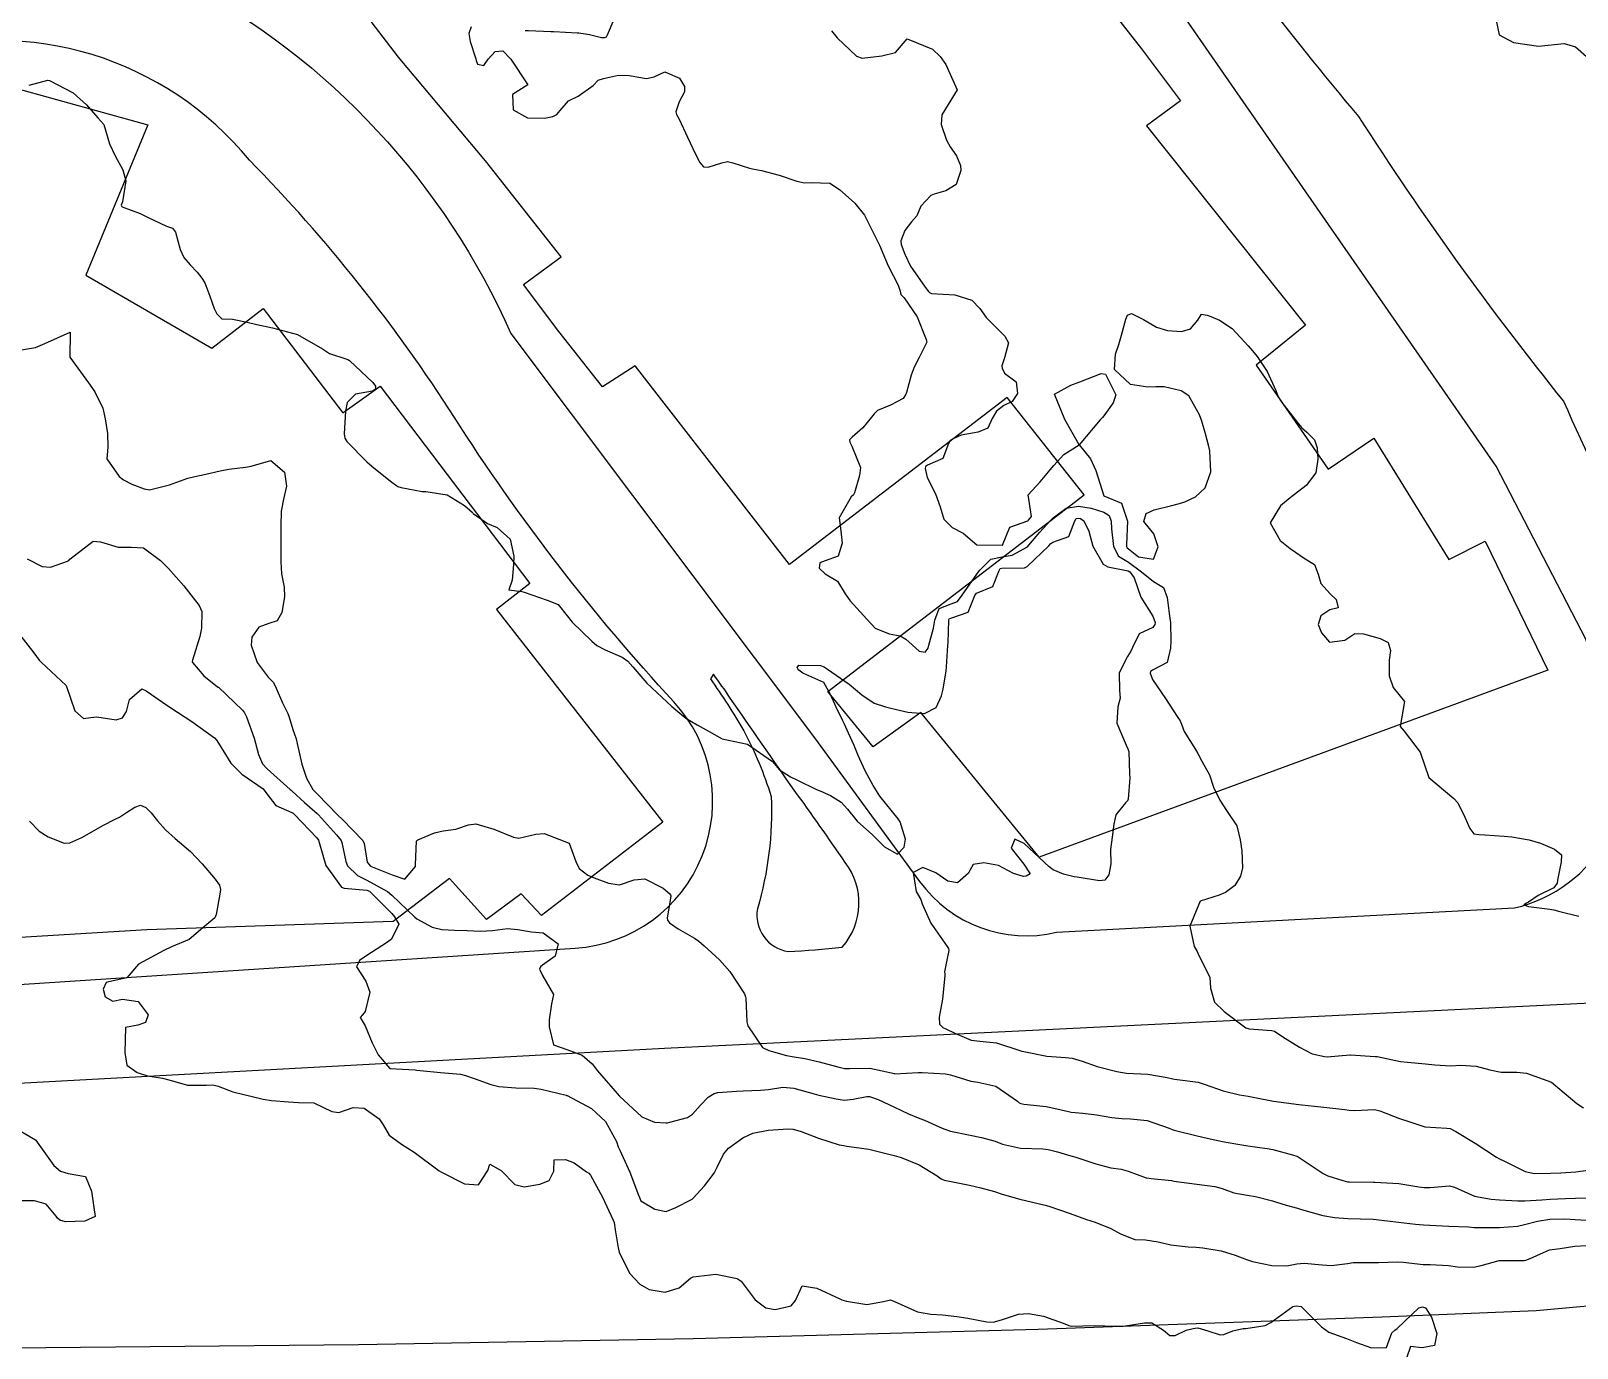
# Model space of a CAD drawing. Header units: metres. Extents: x 292545 to 299085, y 7450245 to 7463078.
# Drawn here: x 293501.8 to 293624.2, y 7462743 to 7462847.3 of the extents above; entities that cross this region are included whole.
import ezdxf

# ---------------------------------------------------------------- set-up
doc = ezdxf.new("R2010")
doc.units = ezdxf.units.M
for name, color, linetype in [('Curvas de Nivel 1m', 11, 'Continuous'), ('Curvas de Nivel 5m', 15, 'Continuous'), ('Edificações', 30, 'Continuous'), ('Linha Férrea', 20, 'Continuous'), ('Vias Primárias', 230, 'Continuous')]:
    doc.layers.add(name, color=color, linetype=linetype)

msp = doc.modelspace()

# ---------------------------------------------------------------- linework, layer by layer
at = {"layer": 'Curvas de Nivel 1m', "flags": 128}
for points, elevation in [([(293547.95, 7462848.18), (293547.43, 7462846.93), (293547.35, 7462846.77), (293547.19, 7462846.72), (293546.99, 7462846.73), (293546.02, 7462846.95), (293545.19, 7462847.09), (293545.06, 7462847.1), (293543.2, 7462847.19), (293542.97, 7462847.2), (293541.2, 7462847.27), (293540.93, 7462847.28)], 688), ([(293617.83, 7462848.1), (293618.05, 7462846.95), (293619.2, 7462846.36), (293621.19, 7462846.06), (293623.2, 7462846.27), (293624.11, 7462846.02), (293625.18, 7462845.07)], 686), ([(293536.67, 7462847.59), (293536.48, 7462847.06), (293536.57, 7462846.44), (293537.02, 7462845.05), (293537.05, 7462844.93), (293537.17, 7462844.63), (293537.67, 7462844.54), (293538.01, 7462845.04), (293538.56, 7462845.65), (293539.18, 7462845.68), (293539.79, 7462845.02), (293541.14, 7462843.01), (293539.93, 7462842.23), (293539.98, 7462841.02), (293541.12, 7462840.38), (293542.48, 7462840.35), (293543.12, 7462840.49), (293543.44, 7462840.66), (293543.71, 7462840.97), (293544.37, 7462841.73), (293545.13, 7462842.09), (293546.33, 7462842.94), (293546.72, 7462843.36), (293547.15, 7462843.51), (293548.32, 7462843.76), (293549.16, 7462843.74), (293550.54, 7462843.51), (293551.15, 7462843.64), (293551.99, 7462844.04), (293553.15, 7462843.54), (293553.56, 7462842.86), (293553.55, 7462842.44), (293553.13, 7462841.65), (293552.88, 7462840.86), (293552.92, 7462840.66), (293553.12, 7462840.29), (293553.79, 7462838.85), (293554.42, 7462837.5), (293554.77, 7462836.84), (293555.07, 7462836.51), (293555.42, 7462836.48), (293556.5, 7462836.83), (293556.97, 7462836.93), (293557.07, 7462836.91), (293557.37, 7462836.82), (293558.69, 7462836.41), (293559.07, 7462836.33), (293559.64, 7462836.22), (293561.06, 7462835.84), (293562.44, 7462835.38), (293563.06, 7462835.24), (293563.58, 7462835.26), (293565.06, 7462835.22), (293565.83, 7462834.71), (293567.04, 7462833.63), (293567.8, 7462832.69), (293568.59, 7462831.1), (293568.81, 7462830.68), (293569, 7462830.31), (293569.47, 7462829.16), (293569.69, 7462828.67), (293570.48, 7462827.14), (293570.62, 7462826.65), (293570.69, 7462826.4), (293570.95, 7462826.13), (293571.97, 7462824.64), (293572.7, 7462822.84), (293572.73, 7462822.63), (293572.13, 7462821.4), (293571.75, 7462820.64), (293571.51, 7462820.01), (293571.14, 7462818.65), (293571.06, 7462818.45), (293570.86, 7462818.17), (293569.87, 7462817.64), (293568.84, 7462817.21), (293568.56, 7462816.96), (293568.35, 7462816.68), (293567.67, 7462815.85), (293566.82, 7462815.11), (293566.62, 7462814.9), (293566.64, 7462814.7), (293566.7, 7462814.59), (293566.81, 7462814.39), (293567.49, 7462812.69), (293567.41, 7462812.06), (293567.02, 7462810.7), (293566.93, 7462810.53), (293566.76, 7462810.37), (293565.79, 7462808.71), (293565.91, 7462807.89), (293566.05, 7462806.71), (293565.73, 7462805.69), (293564.7, 7462805.3), (293564.28, 7462805.16), (293564.23, 7462804.73), (293564.69, 7462804.27), (293565.67, 7462803.7), (293566.27, 7462802.71), (293566.66, 7462802.15), (293568, 7462800.69), (293568.64, 7462799.99), (293569.77, 7462799.53), (293570.63, 7462799.37), (293571.07, 7462799.1), (293571.57, 7462798.65), (293572.14, 7462798.16), (293572.62, 7462798.08), (293572.84, 7462798.4), (293572.91, 7462798.63), (293573.28, 7462799.98), (293573.37, 7462800.62), (293573.73, 7462801.55), (293574.66, 7462801.9), (293575.18, 7462802.08), (293575.54, 7462802.6), (293576.69, 7462804.26), (293576.84, 7462804.43), (293576.95, 7462804.58), (293577.82, 7462805.45), (293578.7, 7462805.64), (293579.5, 7462805.76), (293580.71, 7462806.43), (293580.83, 7462806.54), (293581.68, 7462807.57), (293582.54, 7462808.51), (293582.75, 7462808.72), (293583.78, 7462809.47), (293584.75, 7462809.63), (293585.76, 7462809.48), (293586.75, 7462809.17), (293587.19, 7462808.91), (293587.34, 7462808.46), (293587.36, 7462807.84), (293587.53, 7462806.46), (293587.93, 7462805.68), (293588.7, 7462805.2), (293589.73, 7462804.43), (293590.69, 7462803.67), (293591.47, 7462803.2), (293591.78, 7462802.4), (293591.93, 7462801.13), (293592.03, 7462800.41), (293592.06, 7462798.97), (293592.04, 7462798.41), (293591.77, 7462797.25), (293590.61, 7462796.65), (293590.46, 7462796.56), (293590.43, 7462796.42), (293590.6, 7462795.93), (293591.63, 7462794.41), (293592.56, 7462793), (293592.81, 7462792.65), (293592.91, 7462792.39), (293593.12, 7462791.81), (293594.02, 7462790.38), (293594.2, 7462790.06), (293594.51, 7462789.44), (293595.12, 7462788.36), (293595.45, 7462787.4), (293595.94, 7462786.36), (293596.47, 7462785.55), (293597.29, 7462784.34), (293597.56, 7462783.22), (293597.68, 7462782.34), (293597.75, 7462781), (293597.58, 7462780.34), (293597.12, 7462779.62), (293596.39, 7462779.06), (293595.9, 7462778.85), (293594.38, 7462778.37), (293593.56, 7462776.38), (293593.92, 7462774.79), (293594.15, 7462774.37), (293594.2, 7462774.24), (293594.33, 7462773.96), (293595.16, 7462772.36), (293595.2, 7462771.47), (293595.52, 7462770.36), (293596.28, 7462769.62), (293598, 7462768.33), (293598.26, 7462768.25), (293600.07, 7462768.12), (293600.26, 7462768.07), (293600.92, 7462767.63), (293602.25, 7462766.8), (293603.26, 7462766.27), (293604.24, 7462766.06), (293604.44, 7462766.05), (293606.24, 7462766.19), (293606.28, 7462766.19), (293608.24, 7462766.08), (293608.39, 7462766.06), (293610.24, 7462765.67), (293610.81, 7462765.61), (293612.23, 7462765.5), (293612.98, 7462765.4), (293614.23, 7462765.32), (293614.99, 7462765.37), (293616.23, 7462765.3), (293617.32, 7462765.01), (293618.22, 7462764.82), (293619.47, 7462764.84), (293620.22, 7462764.76), (293622.21, 7462764.04), (293624.2, 7462762.34), (293624.74, 7462762.01)], 688), ([(293565.2, 7462847.27), (293565.63, 7462846.72), (293567.18, 7462845.26), (293567.61, 7462845.12), (293569.18, 7462845.3), (293570.27, 7462845.57), (293571.19, 7462846.65), (293573.18, 7462845.83), (293573.79, 7462845.23), (293574.24, 7462844.61), (293575.14, 7462842.6), (293573.94, 7462840.62), (293573.88, 7462839.85), (293574.29, 7462838.61), (293574.58, 7462838.1), (293575.08, 7462837.39), (293575.41, 7462836.6), (293575.44, 7462836.22), (293575.06, 7462835.12), (293574.24, 7462834.61), (293573.33, 7462834.34), (293573.05, 7462834.23), (293572.28, 7462833.39), (293571.94, 7462832.64), (293571.52, 7462832.14), (293571.01, 7462831.46), (293570.69, 7462830.65), (293570.71, 7462830.36), (293570.99, 7462829.59), (293571.45, 7462828.65), (293572.61, 7462826.98), (293572.88, 7462826.63), (293572.95, 7462826.55), (293573.11, 7462826.47), (293574.95, 7462826.36), (293576.31, 7462825.96), (293576.94, 7462825.3), (293577.45, 7462824.57), (293578.91, 7462823.11), (293579.21, 7462822.56), (293578.89, 7462821.39), (293578.69, 7462820.76), (293578.7, 7462820.56), (293578.88, 7462820.18), (293579.81, 7462819.49), (293579.92, 7462818.55), (293579.49, 7462817.92), (293578.85, 7462817.6), (293578.26, 7462817.15), (293577.91, 7462816.57), (293577.58, 7462815.82), (293576.82, 7462815.5), (293575.47, 7462815.25), (293574.82, 7462814.98), (293574.59, 7462814.84), (293574.46, 7462814.61), (293574.01, 7462813.41), (293572.8, 7462812.88), (293572.63, 7462812.79), (293572.6, 7462812.63), (293572.78, 7462811.9), (293573.42, 7462810.62), (293573.79, 7462809.58), (293574.09, 7462808.62), (293574.74, 7462807.96), (293575.62, 7462807.49), (293576.71, 7462806.58), (293578.71, 7462806.54), (293578.73, 7462806.54), (293578.74, 7462806.56), (293579.31, 7462807.98), (293580.74, 7462808.49), (293580.77, 7462808.51), (293580.8, 7462808.54), (293581.02, 7462808.81), (293580.76, 7462810.54), (293581.72, 7462811.58), (293582.52, 7462812.51), (293582.8, 7462812.87), (293583.58, 7462813.72), (293584.81, 7462814.49), (293583.67, 7462816.5), (293582.86, 7462818.51), (293584.14, 7462819.23), (293584.87, 7462819.48), (293586.56, 7462820.14), (293586.88, 7462820.09), (293587.71, 7462818.45), (293587.49, 7462817.82), (293586.84, 7462816.89), (293586.65, 7462816.65), (293586.47, 7462816.47), (293584.81, 7462814.49), (293585.7, 7462813.38), (293586.13, 7462812.47), (293586.76, 7462810.46), (293588.17, 7462809.87), (293588.63, 7462808.44), (293588.55, 7462806.61), (293588.56, 7462806.44), (293588.61, 7462806.34), (293588.71, 7462806.26), (293589.51, 7462805.63), (293590.7, 7462805.45), (293591.07, 7462806.41), (293590.73, 7462807.45), (293589.93, 7462808.43), (293590.11, 7462809.06), (293590.75, 7462809.35), (293592.03, 7462809.67), (293592.76, 7462809.85), (293593.16, 7462809.99), (293594.01, 7462810.38), (293594.77, 7462811.09), (293595.24, 7462812.37), (293595.14, 7462814.03), (293595.06, 7462814.37), (293594.82, 7462815.37), (293594.53, 7462816.37), (293594.34, 7462816.88), (293593.5, 7462818.38), (293592.87, 7462818.78), (293591.54, 7462819.08), (293590.87, 7462819.1), (293590.24, 7462819.06), (293588.87, 7462819.27), (293587.6, 7462820.45), (293587.67, 7462821.68), (293587.95, 7462822.45), (293588.17, 7462823.19), (293588.51, 7462824.44), (293588.62, 7462824.76), (293588.94, 7462824.9), (293589.89, 7462824.43), (293590.92, 7462823.82), (293591.79, 7462823.54), (293592.92, 7462823.46), (293593.63, 7462823.67), (293594.2, 7462824.38), (293594.49, 7462824.83), (293594.94, 7462824.77), (293595.22, 7462824.65), (293595.93, 7462824.36), (293596.92, 7462823.7), (293598.19, 7462822.33), (293598.52, 7462821.95), (293598.89, 7462821.5), (293599.68, 7462820.31), (293600.37, 7462818.81), (293600.57, 7462818.3), (293600.86, 7462817.85), (293602.06, 7462816.28), (293602.41, 7462815.86), (293602.83, 7462815.51), (293603.44, 7462814.89), (293603.65, 7462814.27), (293603.71, 7462813.35), (293603.54, 7462812.27), (293602.77, 7462811.28), (293601.52, 7462810.29), (293600.76, 7462809.67), (293599.93, 7462808.31), (293600.72, 7462806.91), (293601.5, 7462806.29), (293602.7, 7462805.47), (293603.44, 7462805.01), (293603.72, 7462804.26), (293603.93, 7462803.51), (293604.68, 7462802.69), (293605.15, 7462802.25), (293605.31, 7462801.6), (293604.66, 7462801.43), (293603.94, 7462800.97), (293603.73, 7462800.26), (293603.99, 7462799.61), (293604.63, 7462798.88), (293605.83, 7462799.04), (293606.64, 7462799.56), (293607.31, 7462799.54), (293608.63, 7462799.15), (293609.28, 7462798.85), (293609.45, 7462798.2), (293609.35, 7462797.46), (293609.36, 7462796.2), (293609.68, 7462795.29), (293610.57, 7462794.18), (293610.22, 7462792.19), (293610.55, 7462791.82), (293611.8, 7462790.17), (293612.5, 7462788.16), (293614.48, 7462786.49), (293614.78, 7462786.14), (293615.34, 7462785.01), (293615.73, 7462784.12), (293616.05, 7462783.71), (293616.45, 7462783.64), (293616.94, 7462783.62), (293618.45, 7462783.52), (293619.06, 7462783.47), (293620.44, 7462783.21), (293621.33, 7462782.95), (293622.44, 7462782.48), (293622.99, 7462782.03), (293622.98, 7462781.48), (293622.68, 7462780.04), (293622.66, 7462779.78), (293622.4, 7462779.42), (293621.14, 7462778.81), (293620.39, 7462778.29), (293620.24, 7462778.21), (293620.02, 7462778.07), (293620.38, 7462777.95), (293622.07, 7462777.74), (293622.38, 7462777.68), (293622.86, 7462777.55), (293624.37, 7462777.19)], 687), ([(293501.66, 7462842.96), (293503.15, 7462843.36), (293503.26, 7462843.35), (293505.14, 7462842.36), (293506.21, 7462841.42), (293507.11, 7462840.38), (293507.57, 7462839.86), (293507.7, 7462839.4), (293508.03, 7462838.33), (293508.47, 7462837.39), (293509.07, 7462836.26), (293509.31, 7462835.39), (293509.04, 7462833.74), (293508.95, 7462833.48), (293508.97, 7462833.39), (293509.03, 7462833.33), (293510.46, 7462832.8), (293511.02, 7462832.51), (293512.53, 7462831.82), (293513.01, 7462831.66), (293513.24, 7462831.34), (293513.63, 7462829.97), (293513.9, 7462829.33), (293514.41, 7462828.75), (293514.97, 7462828.17), (293515.34, 7462827.69), (293515.56, 7462827.31), (293515.97, 7462826.28), (293516.3, 7462825.3), (293516.51, 7462824.88), (293516.92, 7462824.48), (293517.76, 7462824.44), (293518.92, 7462824.21), (293519.69, 7462824.03), (293520.92, 7462823.76), (293522.91, 7462823.22), (293524.9, 7462822.1), (293525.45, 7462821.74), (293526.89, 7462821.25), (293527.03, 7462821.17), (293528.87, 7462819.44), (293529.08, 7462819.15), (293529.09, 7462818.91), (293528.86, 7462818.75), (293527.51, 7462818.51), (293526.85, 7462817.85), (293526.7, 7462817.17), (293526.61, 7462815.38), (293526.64, 7462815.17), (293526.67, 7462815.03), (293526.81, 7462814.75), (293528.41, 7462813.15), (293528.79, 7462812.81), (293530.28, 7462811.63), (293530.77, 7462811.26), (293530.86, 7462811.21), (293531.13, 7462811.12), (293532.77, 7462810.8), (293533.08, 7462810.79), (293534.76, 7462810.53), (293536.12, 7462809.7), (293536.74, 7462809.17), (293536.79, 7462809.11), (293536.83, 7462809.06), (293537.96, 7462808.27), (293538.73, 7462807.95), (293539.76, 7462807.02), (293540.05, 7462805.67), (293540, 7462805.02), (293539.91, 7462803.79), (293539.64, 7462803.02), (293540.67, 7462802.88), (293540.85, 7462802.83), (293542.67, 7462802.21), (293543.55, 7462801.86), (293544.27, 7462800.97), (293544.65, 7462800.45), (293546.21, 7462798.94), (293546.62, 7462798.61), (293547.28, 7462798.27), (293548.61, 7462797.69), (293549.07, 7462797.37), (293549.47, 7462796.91), (293550.58, 7462795.62), (293551.35, 7462794.88), (293552.56, 7462793.78), (293553.67, 7462792.86), (293554.55, 7462792.34), (293555.51, 7462791.81), (293556.54, 7462791.21), (293558.53, 7462790.8), (293560.51, 7462789.42), (293561.07, 7462788.77), (293561.94, 7462788.2), (293562.5, 7462787.96), (293564, 7462787.22), (293564.49, 7462787.01), (293564.69, 7462786.93), (293565.12, 7462786.72), (293565.97, 7462786.2), (293566.47, 7462785.64), (293567.23, 7462784.69), (293568.44, 7462783.61), (293569.4, 7462782.67), (293570.43, 7462782.09), (293570.96, 7462782.65), (293571.06, 7462783.28), (293570.62, 7462784.66), (293570.46, 7462784.89), (293569.03, 7462786.67), (293568.49, 7462787.52), (293567.87, 7462788.69), (293567.31, 7462789.9), (293567, 7462790.7), (293566.54, 7462791.66), (293566.22, 7462792.38), (293566.07, 7462792.71), (293565.56, 7462793.72), (293565.12, 7462794.72), (293564.59, 7462795.67), (293562.92, 7462796.43), (293562.6, 7462796.66), (293562.52, 7462796.75), (293562.48, 7462796.87), (293562.61, 7462797.04), (293564.31, 7462797.03), (293564.6, 7462796.91), (293564.72, 7462796.84), (293564.88, 7462796.73), (293566.59, 7462795.55), (293567.6, 7462794.69), (293568.57, 7462794.05), (293569.48, 7462793.75), (293570.56, 7462793.5), (293571.25, 7462793.34), (293572.56, 7462793.23), (293573.49, 7462793.69), (293573.91, 7462794.62), (293574.04, 7462795.15), (293574.28, 7462796.61), (293574.3, 7462796.92), (293574.41, 7462798.61), (293574.42, 7462798.82), (293574.48, 7462800.61), (293574.52, 7462800.73), (293574.65, 7462800.78), (293576.01, 7462801.24), (293576.55, 7462802.58), (293576.67, 7462802.74), (293577.96, 7462803.28), (293578.46, 7462804.56), (293578.55, 7462804.7), (293578.69, 7462804.73), (293580.47, 7462804.77), (293580.7, 7462804.86), (293582.4, 7462806.51), (293582.55, 7462806.68), (293582.72, 7462806.78), (293583.98, 7462807.24), (293584.45, 7462808.49), (293584.58, 7462808.66), (293584.74, 7462808.69), (293584.91, 7462808.66), (293585.18, 7462808.49), (293585.56, 7462807.65), (293585.88, 7462806.48), (293586.7, 7462805.05), (293587.07, 7462804.84), (293588.69, 7462804.51), (293588.81, 7462804.44), (293589.16, 7462803.96), (293589.68, 7462802.43), (293590.65, 7462800.92), (293590.81, 7462800.42), (293590.8, 7462800.26), (293590.64, 7462800.04), (293589.55, 7462799.52), (293589.02, 7462798.44), (293588.89, 7462798.16), (293588.62, 7462797.75), (293587.98, 7462796.45), (293587.99, 7462795.04), (293588.05, 7462794.45), (293587.87, 7462793.75), (293587.8, 7462792.45), (293588.53, 7462790.72), (293588.67, 7462790.44), (293588.73, 7462790.22), (293588.8, 7462788.44), (293588.82, 7462788.12), (293588.69, 7462786.44), (293588.62, 7462786.3), (293588.48, 7462786.16), (293587.72, 7462785.2), (293587.54, 7462784.45), (293587.42, 7462783.43), (293587.28, 7462782.46), (293587.3, 7462781.33), (293587.16, 7462780.46), (293586.83, 7462780.04), (293586.41, 7462779.97), (293584.64, 7462780.26), (293584.41, 7462780.3), (293583.57, 7462780.5), (293582.75, 7462780.85), (293582.42, 7462781.08), (293580.86, 7462782.54), (293580.44, 7462782.92), (293579.71, 7462783.27), (293579.42, 7462782.55), (293580.42, 7462781.29), (293580.92, 7462780.53), (293580.61, 7462780.34), (293580.41, 7462780.32), (293579.61, 7462780.55), (293578.42, 7462781.19), (293577.25, 7462781.41), (293576.42, 7462781.27), (293576.17, 7462780.84), (293576.05, 7462780.59), (293575.18, 7462779.82), (293574.4, 7462779.96), (293573.45, 7462780.62), (293572.42, 7462781.03), (293571.66, 7462780.64), (293571.91, 7462779.12), (293572.2, 7462778.63), (293572.26, 7462778.51), (293572.38, 7462778.16), (293573.07, 7462776.62), (293574.34, 7462774.79), (293574.45, 7462774.61), (293574.48, 7462774.47), (293574.33, 7462773.69), (293574.15, 7462772.78), (293574.16, 7462772.61), (293574.17, 7462772.47), (293573.97, 7462770.61), (293573.71, 7462769.18), (293573.75, 7462768.62), (293574.02, 7462768.37), (293574.26, 7462768.25), (293574.95, 7462767.91), (293576.25, 7462767.36), (293576.94, 7462767.27), (293578.25, 7462767.14), (293580.11, 7462766.54), (293580.24, 7462766.5), (293580.3, 7462766.48), (293582.24, 7462766.09), (293583.73, 7462765.99), (293584.24, 7462765.93), (293585.03, 7462765.69), (293586.23, 7462765.28), (293587.79, 7462764.89), (293588.23, 7462764.8), (293588.54, 7462764.76), (293590.23, 7462764.67), (293591.77, 7462764.4), (293592.22, 7462764.3), (293592.35, 7462764.27), (293594.22, 7462764.03), (293594.7, 7462763.89), (293596.21, 7462763.35), (293597.5, 7462763.04), (293598.2, 7462762.93), (293598.71, 7462762.83), (293600.2, 7462762.52), (293602.19, 7462762.28), (293604.19, 7462762.07), (293605.83, 7462761.87), (293606.19, 7462761.82), (293606.61, 7462761.8), (293608.19, 7462761.88), (293608.62, 7462761.77), (293610.18, 7462761.17), (293610.91, 7462760.91), (293612.18, 7462760.51), (293613.92, 7462760.4), (293614.18, 7462760.36), (293614.64, 7462760.14), (293616.16, 7462759.21), (293617.84, 7462758.09), (293618.04, 7462757.99), (293618.14, 7462757.94), (293618.42, 7462757.81), (293620.13, 7462756.96), (293620.87, 7462756.8), (293622.13, 7462756.82), (293622.94, 7462756.85), (293624.13, 7462756.94), (293625.08, 7462757.07)], 689), ([(293501.49, 7462805.47), (293502.69, 7462804.87), (293503.34, 7462804.81), (293504.7, 7462805.29), (293504.79, 7462805.35), (293504.87, 7462805.44), (293506.72, 7462806.88), (293507.31, 7462806.81), (293508.71, 7462806.4), (293509.74, 7462806.4), (293510.71, 7462806.33), (293512.05, 7462805.35), (293512.69, 7462804.71), (293513.92, 7462803.33), (293514.66, 7462802.39), (293515.12, 7462801.78), (293515.33, 7462801.31), (293515.31, 7462799.98), (293515.17, 7462799.31), (293514.6, 7462797.45), (293514.57, 7462797.35), (293514.57, 7462797.32), (293514.6, 7462797.26), (293515.5, 7462796.21), (293516.58, 7462795.34), (293516.61, 7462795.32), (293516.64, 7462795.3), (293518.56, 7462793.5), (293518.72, 7462793.27), (293518.86, 7462792.96), (293519.48, 7462791.26), (293519.81, 7462789.97), (293520.13, 7462789.25), (293520.51, 7462788.85), (293522.33, 7462787.22), (293522.41, 7462787.15), (293522.48, 7462787.08), (293523.45, 7462786.19), (293524.46, 7462785.31), (293524.58, 7462785.2), (293525.99, 7462783.63), (293526.36, 7462783.18), (293526.43, 7462783.01), (293526.74, 7462781.5), (293526.87, 7462781.17), (293527.65, 7462780.4), (293528.4, 7462780.04), (293530.04, 7462779.13), (293530.39, 7462778.85), (293532.2, 7462777.11), (293532.36, 7462776.98), (293533.58, 7462776.31), (293534.35, 7462776.13), (293535.34, 7462776.08), (293536.35, 7462776.05), (293537.41, 7462775.99), (293538.35, 7462776.04), (293539.53, 7462776.19), (293540.35, 7462776.12), (293541.43, 7462775.93), (293542.35, 7462775.86), (293543.56, 7462774.98), (293543.3, 7462774), (293542.32, 7462773.31), (293542.14, 7462773.17), (293542.06, 7462772.99), (293542.31, 7462772.48), (293543.18, 7462770.98), (293543.02, 7462770.25), (293542.84, 7462768.98), (293542.84, 7462768.41), (293543.19, 7462766.98), (293544.24, 7462766.61), (293545.46, 7462766.18), (293546.23, 7462765.49), (293546.67, 7462764.94), (293548.21, 7462763.15), (293548.41, 7462762.92), (293550.18, 7462761.29), (293551.19, 7462760.88), (293552.11, 7462760.81), (293552.17, 7462760.81), (293552.22, 7462760.82), (293552.4, 7462760.87), (293553.8, 7462761.23), (293554.18, 7462761.5), (293554.81, 7462762.22), (293555.44, 7462762.84), (293555.89, 7462763.14), (293556.2, 7462763.22), (293557.68, 7462763.33), (293558.2, 7462763.36), (293559.58, 7462763.41), (293560.2, 7462763.46), (293561.34, 7462763.63), (293562.21, 7462763.57), (293563.82, 7462763.12), (293564.2, 7462763.02), (293565.57, 7462762.72), (293566.19, 7462762.62), (293566.9, 7462762.7), (293567.98, 7462762.9), (293568.2, 7462762.89), (293568.9, 7462762.67), (293570.19, 7462762.07), (293571.29, 7462761.54), (293572.18, 7462761.17), (293572.56, 7462761.02), (293573.44, 7462760.62), (293573.95, 7462760.4), (293574.17, 7462760.31), (293574.62, 7462760.15), (293576.17, 7462759.83), (293577.08, 7462759.66), (293578.16, 7462759.36), (293578.74, 7462759.14), (293580.16, 7462758.82), (293581.93, 7462758.75), (293582.16, 7462758.74), (293582.34, 7462758.7), (293583.08, 7462758.51), (293584.15, 7462758.21), (293584.54, 7462758.09), (293586.13, 7462757.57), (293587.32, 7462757.26), (293588.13, 7462757.14), (293588.69, 7462757), (293590.12, 7462756.47), (293590.16, 7462756.46), (293590.51, 7462756.42), (293592.12, 7462756.24), (293592.31, 7462756.21), (293594.12, 7462755.95), (293595.54, 7462755.78), (293596.12, 7462755.63), (293597.06, 7462755.28), (293598.11, 7462755.08), (293598.77, 7462754.98), (293600.11, 7462754.65), (293600.36, 7462754.56), (293601.2, 7462754.29), (293602.1, 7462754.05), (293602.42, 7462753.96), (293604.09, 7462753.49), (293605.03, 7462753.31), (293606.09, 7462753.23), (293607.09, 7462753.22), (293608.09, 7462753.18), (293609.22, 7462753.07), (293610.08, 7462752.96), (293611.45, 7462752.8), (293612.08, 7462752.75), (293613.57, 7462752.66), (293614.08, 7462752.64), (293615.63, 7462752.57), (293616.08, 7462752.54), (293616.48, 7462752.52), (293618.08, 7462752.53), (293619.51, 7462752.64), (293620.08, 7462752.76), (293621.11, 7462753.03), (293622.08, 7462753.19), (293623.27, 7462753.22), (293624.08, 7462753.17), (293624.98, 7462753.12)], 691), ([(293500.89, 7462799.48), (293502.04, 7462798.04), (293502.45, 7462797.46), (293502.6, 7462797.29), (293504.58, 7462795.44), (293505.27, 7462793.43), (293505.96, 7462792.83), (293506.55, 7462792.92), (293507.01, 7462792.95), (293508.55, 7462792.73), (293509.06, 7462792.88), (293509.36, 7462793.38), (293509.6, 7462794.34), (293510.58, 7462795.17), (293510.93, 7462795.01), (293512.56, 7462793.89), (293513.41, 7462793.33), (293514.55, 7462792.59), (293516.34, 7462791.3), (293516.53, 7462791.1), (293517.2, 7462789.97), (293517.64, 7462789.28), (293518.5, 7462788.41), (293520.18, 7462787.25), (293520.48, 7462786.86), (293521.18, 7462785.95), (293522.46, 7462785.38), (293522.56, 7462785.33), (293522.66, 7462785.23), (293524.44, 7462783.37), (293524.56, 7462783.2), (293524.62, 7462783.01), (293525.14, 7462781.19), (293526.4, 7462779.47), (293526.61, 7462779.39), (293528.39, 7462779.25), (293528.62, 7462779.15), (293530.37, 7462777.38), (293530.59, 7462777.13), (293530.94, 7462776.54), (293530.35, 7462775.37), (293530.04, 7462775.13), (293528.33, 7462774), (293527.81, 7462773.68), (293527.59, 7462773.17), (293528.31, 7462772.04), (293528.63, 7462771.15), (293528.28, 7462769.63), (293528.06, 7462769.38), (293527.88, 7462769.16), (293528.26, 7462768.5), (293528.82, 7462767.15), (293529.29, 7462766.2), (293530.22, 7462765.13), (293532.22, 7462765), (293532.35, 7462764.98), (293534.22, 7462764.79), (293535.81, 7462764.66), (293536.22, 7462764.57), (293536.97, 7462764.3), (293538.21, 7462763.86), (293538.86, 7462763.68), (293540.21, 7462763.58), (293541.64, 7462763.56), (293542.21, 7462763.49), (293544.17, 7462763.01), (293544.2, 7462763), (293544.22, 7462762.99), (293544.26, 7462762.97), (293546.19, 7462761.94), (293547.29, 7462760.93), (293548.16, 7462759.33), (293548.31, 7462758.92), (293548.43, 7462758.64), (293549.22, 7462756.91), (293549.92, 7462755.09), (293549.98, 7462754.9), (293550.1, 7462754.65), (293551.2, 7462753.99), (293552.09, 7462753.79), (293552.86, 7462754.1), (293554.1, 7462754.74), (293554.17, 7462754.78), (293554.24, 7462754.85), (293555.13, 7462755.83), (293555.89, 7462756.83), (293555.98, 7462756.98), (293556.13, 7462757.3), (293556.64, 7462758.33), (293557.05, 7462758.82), (293558.16, 7462759.64), (293558.96, 7462760), (293560.17, 7462760.24), (293561.75, 7462760.34), (293562.17, 7462760.31), (293562.79, 7462760.12), (293564.16, 7462759.59), (293565.79, 7462759.08), (293566.16, 7462759.01), (293566.42, 7462758.98), (293568.15, 7462758.72), (293568.35, 7462758.68), (293570.15, 7462758.23), (293570.72, 7462758.08), (293572.14, 7462757.49), (293573.55, 7462756.62), (293573.89, 7462756.38), (293574.12, 7462756.28), (293574.53, 7462756.2), (293576.12, 7462755.89), (293577.02, 7462755.68), (293578.11, 7462755.37), (293578.72, 7462755.18), (293580.11, 7462754.77), (293581.1, 7462754.53), (293582.1, 7462754.3), (293582.39, 7462754.22), (293584.09, 7462753.65), (293585.39, 7462753.17), (293586.08, 7462752.95), (293587.32, 7462752.46), (293588.07, 7462752.02), (293589.22, 7462751.58), (293590.06, 7462751.56), (293591.07, 7462751.4), (293592.06, 7462751.15), (293593.44, 7462751), (293594.06, 7462750.97), (293594.6, 7462750.91), (293596.06, 7462750.67), (293597.15, 7462750.34), (293598.05, 7462749.99), (293598.53, 7462749.85), (293600.05, 7462749.53), (293601.25, 7462749.49), (293602.04, 7462749.64), (293602.62, 7462749.7), (293604.04, 7462749.58), (293604.78, 7462749.52), (293606.04, 7462749.69), (293606.51, 7462749.77), (293608.05, 7462749.76), (293608.5, 7462749.76), (293610.05, 7462749.81), (293610.45, 7462749.79), (293612.04, 7462749.61), (293612.61, 7462749.59), (293614.04, 7462749.52), (293614.76, 7462749.42), (293616.04, 7462749.38), (293616.63, 7462749.53), (293618.05, 7462749.92), (293618.21, 7462749.93), (293620.05, 7462749.92), (293620.18, 7462749.94), (293620.53, 7462750.07), (293621.57, 7462750.55), (293622.06, 7462750.76), (293622.9, 7462750.87), (293624.06, 7462751.04), (293624.97, 7462751.11)], 692), ([(293501.69, 7462784.7), (293502.45, 7462783.92), (293503.17, 7462783.45), (293504.44, 7462782.96), (293504.89, 7462782.98), (293505.84, 7462783.42), (293506.45, 7462783.74), (293507.5, 7462784.35), (293508.46, 7462784.85), (293508.81, 7462785.03), (293509.38, 7462785.38), (293510.03, 7462785.81), (293510.47, 7462785.97), (293510.9, 7462785.79), (293511.33, 7462785.36), (293511.83, 7462784.73), (293512.45, 7462784.01), (293513.22, 7462783.33), (293514.43, 7462782.29), (293515.36, 7462781.31), (293516.4, 7462780.1), (293516.73, 7462779.63), (293516.81, 7462779.29), (293516.77, 7462778.92), (293516.47, 7462777.3), (293516.36, 7462777.05), (293515.4, 7462776.26), (293514.34, 7462775.32), (293512.93, 7462774.74), (293512.33, 7462774.45), (293510.32, 7462773.37), (293509.39, 7462772.29), (293508.3, 7462772.07), (293507.77, 7462771.93), (293507.51, 7462771.4), (293507.69, 7462770.8), (293508.28, 7462770.44), (293509.06, 7462770.61), (293510.28, 7462770.42), (293511.08, 7462769.36), (293510.87, 7462768.77), (293510.26, 7462768.55), (293509.28, 7462768.37), (293509.25, 7462767.38), (293509.24, 7462766.38), (293509.39, 7462765.38), (293510.22, 7462764.79), (293511.04, 7462764.54), (293512.21, 7462764.35), (293513.01, 7462764.13), (293514.21, 7462763.79), (293515.7, 7462763.81), (293516.21, 7462763.82), (293516.63, 7462763.72), (293517.8, 7462763.28), (293518.2, 7462763.17), (293518.33, 7462763.14), (293520.19, 7462762.68), (293520.84, 7462762.59), (293522.19, 7462762.47), (293522.98, 7462762.42), (293524.19, 7462762.39), (293525.64, 7462761.72), (293526.18, 7462761.64), (293527.31, 7462762.04), (293528.19, 7462761.98), (293529.38, 7462761.14), (293529.69, 7462760.66), (293530.16, 7462759.84), (293531.15, 7462759.12), (293532.15, 7462758.49), (293534.01, 7462757.09), (293534.13, 7462757.01), (293534.31, 7462756.91), (293536.12, 7462755.99), (293537.24, 7462755.92), (293537.98, 7462757.04), (293538.14, 7462757.54), (293539.03, 7462757.03), (293540.11, 7462755.94), (293540.86, 7462755.76), (293542.11, 7462755.97), (293542.84, 7462756.26), (293543.2, 7462756.98), (293543.24, 7462757.88), (293544.14, 7462757.92), (293544.81, 7462757.64), (293545.8, 7462756.94), (293545.99, 7462756.82), (293546.12, 7462756.67), (293547.06, 7462754.93), (293547.91, 7462753.1), (293547.98, 7462752.92), (293548.07, 7462752.34), (293548.3, 7462750.92), (293548.39, 7462750.58), (293549.2, 7462748.91), (293550.02, 7462748.05), (293550.76, 7462747.63), (293552.02, 7462747.4), (293553.12, 7462747.76), (293554.03, 7462748.52), (293554.25, 7462748.63), (293556.03, 7462748.83), (293557.73, 7462748.5), (293558.03, 7462748.29), (293559.16, 7462746.79), (293560, 7462746.17), (293560.73, 7462746.03), (293562, 7462746.32), (293562.34, 7462746.76), (293562.87, 7462747.9), (293564.02, 7462747.72), (293565.85, 7462746.87), (293566, 7462746.81), (293566.38, 7462746.71), (293568, 7462746.44), (293569.32, 7462746.67), (293569.86, 7462746.81), (293570, 7462746.76), (293570.19, 7462746.66), (293572, 7462745.85), (293573.05, 7462745.68), (293573.99, 7462745.62), (293575.12, 7462745.47), (293575.99, 7462745.34), (293577.5, 7462745.07), (293577.99, 7462745.04), (293578.66, 7462745.23), (293579.99, 7462745.67), (293580.79, 7462745.73), (293581.99, 7462745.52), (293583.53, 7462744.96), (293583.99, 7462744.76), (293584.21, 7462744.73), (293585.99, 7462744.78), (293587.72, 7462744.72), (293587.99, 7462744.71), (293588.28, 7462744.73), (293589.99, 7462744.99), (293590.55, 7462744.98), (293591.48, 7462744.41), (293591.98, 7462743.99), (293592.41, 7462743.97), (293593.29, 7462744.39), (293593.83, 7462744.53), (293593.98, 7462744.56), (293594.2, 7462744.59), (293595, 7462744.36), (293595.98, 7462744.04), (293596.26, 7462744.06), (293596.97, 7462744.34), (293597.79, 7462744.53), (293597.99, 7462744.54), (293599.53, 7462744.78), (293599.99, 7462745), (293601.73, 7462746.28), (293602, 7462746.34), (293602.38, 7462746.28), (293603.99, 7462744.67), (293604.57, 7462744.25), (293605.98, 7462743.74), (293606.77, 7462743.43), (293607.96, 7462743.01), (293609.13, 7462743.03), (293609.57, 7462744.19), (293609.79, 7462744.39), (293609.99, 7462744.54), (293611.69, 7462746.16), (293612, 7462746.24), (293612.23, 7462746.16), (293612.7, 7462745.44), (293613.12, 7462744.15), (293612.94, 7462743.18), (293611.97, 7462743), (293611.03, 7462743.12), (293610.73, 7462742.18)], 693), ([(293500.17, 7462760.62), (293502.15, 7462759.46), (293503.61, 7462757.45), (293504.13, 7462756.99), (293504.76, 7462756.8), (293506.12, 7462756.57), (293506.59, 7462755.41), (293506.79, 7462754.1), (293506.89, 7462753.41), (293506.08, 7462753.02), (293504.54, 7462752.97), (293504.08, 7462753.11), (293503.9, 7462753.26), (293503.79, 7462753.44), (293503, 7462754.37), (293502.09, 7462754.64), (293500.93, 7462754.65)], 694)]:
    msp.add_lwpolyline(points, dxfattribs=dict(at, elevation=elevation))
at = {"layer": 'Curvas de Nivel 5m', "elevation": 690, "flags": 128}
msp.add_lwpolyline([(293500.9, 7462821.98), (293502.16, 7462822.21), (293502.9, 7462822.51), (293504.91, 7462823.43), (293504.89, 7462821.43), (293506.37, 7462819.41), (293506.86, 7462818.69), (293507.5, 7462817.4), (293507.69, 7462816.55), (293507.87, 7462815.4), (293507.88, 7462814.32), (293507.82, 7462813.4), (293508.78, 7462811.99), (293509.12, 7462811.73), (293509.78, 7462811.37), (293510.77, 7462811), (293511.19, 7462810.93), (293512.77, 7462811.34), (293514.23, 7462811.87), (293514.78, 7462812), (293515.65, 7462812.17), (293516.78, 7462812.44), (293517.48, 7462812.58), (293518.79, 7462812.74), (293519.25, 7462812.81), (293520.79, 7462813.25), (293521.88, 7462812.33), (293522.04, 7462811.23), (293521.79, 7462810.2), (293521.61, 7462809.24), (293521.58, 7462808.09), (293521.58, 7462807.24), (293521.58, 7462806.11), (293521.59, 7462805.24), (293521.63, 7462804.29), (293521.84, 7462803.23), (293521.89, 7462802.46), (293521.68, 7462801.23), (293521.31, 7462800.57), (293520.64, 7462800.34), (293519.84, 7462800.05), (293519.28, 7462799.26), (293519.25, 7462798.63), (293519.72, 7462797.26), (293520.59, 7462796.11), (293521.01, 7462795.67), (293521.22, 7462795.24), (293521.72, 7462794.08), (293522.14, 7462793.23), (293522.26, 7462792.93), (293522.54, 7462791.95), (293522.79, 7462791.22), (293522.89, 7462790.85), (293523.25, 7462789.21), (293523.61, 7462788.1), (293524.13, 7462787.2), (293524.3, 7462787.02), (293524.48, 7462786.84), (293526.1, 7462785.18), (293526.46, 7462784.82), (293528.09, 7462783.16), (293528.2, 7462782.93), (293528.42, 7462781.45), (293528.68, 7462781.15), (293530.41, 7462780.46), (293531.41, 7462780.12), (293532.24, 7462781.11), (293532.26, 7462781.27), (293532.34, 7462783.11), (293532.36, 7462783.18), (293532.43, 7462783.23), (293533.76, 7462783.78), (293534.45, 7462783.94), (293535.45, 7462784.07), (293536.45, 7462784.42), (293537.02, 7462784.48), (293538.45, 7462784.07), (293540.02, 7462783.43), (293540.44, 7462783.36), (293541.78, 7462783.66), (293542.44, 7462783.72), (293544.43, 7462782.97), (293544.95, 7462781.5), (293545.2, 7462780.96), (293545.89, 7462780.43), (293546.41, 7462780.22), (293547.54, 7462779.79), (293548.4, 7462779.65), (293549.57, 7462780.06), (293550.41, 7462780.13), (293551.87, 7462779.4), (293552.38, 7462778.96), (293552.44, 7462778.87), (293552.47, 7462778.78), (293552.38, 7462778.25), (293552.19, 7462777.05), (293552.22, 7462776.87), (293552.36, 7462776.65), (293553.04, 7462776.18), (293554.35, 7462775.44), (293554.7, 7462775.2), (293555.11, 7462774.84), (293556.33, 7462773.71), (293557.15, 7462772.81), (293558.3, 7462771.02), (293558.39, 7462770.8), (293558.41, 7462770.68), (293558.49, 7462768.8), (293558.57, 7462768.49), (293559.72, 7462766.79), (293560.24, 7462766.54), (293561.64, 7462766.16), (293562.24, 7462766.04), (293563.08, 7462765.9), (293564.23, 7462765.65), (293565.69, 7462765.26), (293566.23, 7462765.11), (293566.63, 7462765.11), (293568.23, 7462765.15), (293570.17, 7462764.71), (293570.22, 7462764.7), (293572.05, 7462764.81), (293572.22, 7462764.81), (293572.38, 7462764.79), (293574.22, 7462764.69), (293574.62, 7462764.61), (293576.22, 7462764.11), (293576.77, 7462764.03), (293578.21, 7462763.71), (293579.93, 7462762.54), (293580.06, 7462762.41), (293580.19, 7462762.34), (293580.43, 7462762.3), (293582.19, 7462762.11), (293583.51, 7462761.82), (293584.18, 7462761.66), (293585.1, 7462761.57), (293586.18, 7462761.45), (293587.39, 7462761.25), (293588.18, 7462761.16), (293588.87, 7462761.13), (293590.18, 7462760.99), (293591.94, 7462760.4), (293592.17, 7462760.29), (293592.34, 7462760.23), (293594.16, 7462759.78), (293594.93, 7462759.6), (293596.16, 7462759.34), (293597.36, 7462759.13), (293598.15, 7462758.99), (293599.68, 7462758.78), (293600.15, 7462758.7), (293601.7, 7462758.29), (293602.04, 7462758.18), (293602.14, 7462758.12), (293602.62, 7462757.8), (293604.13, 7462756.81), (293604.5, 7462756.63), (293605.69, 7462756.24), (293606.04, 7462756.15), (293606.12, 7462756.14), (293606.21, 7462756.14), (293608.12, 7462756.11), (293608.22, 7462756.11), (293610.12, 7462756.01), (293611.71, 7462755.75), (293612.12, 7462755.69), (293612.59, 7462755.69), (293614.12, 7462755.84), (293614.53, 7462755.72), (293616.11, 7462755.02), (293617.43, 7462754.77), (293618.1, 7462754.73), (293619.53, 7462754.65), (293620.1, 7462754.64), (293621.44, 7462754.72), (293622.1, 7462754.77), (293623.31, 7462754.83), (293624.11, 7462754.85), (293625.23, 7462754.88)], dxfattribs=at)
at = {"layer": 'Edificações'}
for points in [[(293574.45, 7462865.34), (293589.73, 7462845.84), (293592.83, 7462841.72), (293590.14, 7462839.75), (293602.74, 7462823.97), (293598.83, 7462820.81), (293604.52, 7462812.58), (293608.15, 7462815.02), (293614.09, 7462805.43), (293616.95, 7462806.86), (293621.91, 7462796.65), (293581.64, 7462781.85), (293572.27, 7462793.3), (293568.5, 7462790.58), (293564.89, 7462794.97), (293585.21, 7462810.55), (293579.1, 7462818.25), (293561.88, 7462805.03), (293549.65, 7462820.74), (293547.05, 7462819.08), (293543.61, 7462823.47), (293540.8, 7462827.18), (293543.78, 7462829.38), (293537.8, 7462836.97), (293530.91, 7462845.18), (293525.02, 7462852.89)], [(293500.22, 7462842.84), (293511.06, 7462839.82), (293506.14, 7462827.92), (293516.13, 7462822.14), (293520.2, 7462825.29), (293526.51, 7462817.03), (293529.46, 7462819.13), (293541.31, 7462803.52), (293538.66, 7462801.45), (293551.85, 7462784.63), (293542.23, 7462777.22), (293540.61, 7462778.95), (293537.88, 7462776.91), (293534.95, 7462780.16), (293530.49, 7462776.76), (293510.98, 7462776.1), (293500.94, 7462775.49)]]:
    msp.add_lwpolyline(points, dxfattribs=at)
at = {"layer": 'Linha Férrea', "linetype": 'Continuous'}
msp.add_lwpolyline([(293500.23, 7462742.99), (293527.74, 7462743.26), (293554.24, 7462743.74), (293581.57, 7462744.47), (293608.81, 7462745.46), (293620.98, 7462745.96), (293650.09, 7462748.61), (293672.49, 7462751.95), (293673.99, 7462752.18), (293690.49, 7462755.42), (293705.4, 7462758.5), (293719.35, 7462761.17), (293732.34, 7462764.34), (293744.91, 7462767.66), (293761.13, 7462771.96), (293774.92, 7462775.3), (293792.52, 7462778.71), (293810.69, 7462782.77), (293828.53, 7462786.67)], dxfattribs=at)
at = {"layer": 'Vias Primárias'}
for points in [[(293513.9, 7462955.42), (293511.55, 7462925.93, 0.520708), (293515.61, 7462922.58, -0.222744), (293556.31, 7462910.19, -0.044985), (293591.18, 7462861.34, 0.027613), (293606.93, 7462840.49, 0.027613), (293623.16, 7462817.95, 0.027613), (293635.04, 7462794.67, 0.088646), (293638.45, 7462784.46, 0.315815), (293646.59, 7462779.86, -0.006392), (293673.87, 7462783.41), (293746.09, 7462792.61, 0.336233), (293760.66, 7462806.89, -0.03258), (293771.58, 7462826.84), (293807.89, 7462881.59), (293837.01, 7462922.79)], [(293044.9, 7462779.52, 0.047074), (293073.85, 7462775.28, 0.064852), (293113.58, 7462773.07, 0.026219), (293159.09, 7462771.02, -0.001975), (293243.86, 7462767.17), (293350.89, 7462760.3), (293407.86, 7462758.6), (293438.41, 7462760.59), (293551.98, 7462766.74), (293631.26, 7462770.6), (293709.4, 7462780.5), (293766.93, 7462787.48), (293814.94, 7462795.12), (293877.16, 7462807.6), (293928.99, 7462820.47, -0.022133), (294018.09, 7462821.58, -0.018306), (294044.9, 7462818.82), (294070.36, 7462817.67), (294154.86, 7462809.49), (294217.56, 7462801.67), (294256.98, 7462791.42)]]:
    msp.add_lwpolyline(points, format="xyb", dxfattribs=at)
for points in [[(293505.29, 7462903.37), (293507.87, 7462860.64, 0.260895), (293514, 7462851.09, -0.167662), (293539.8, 7462823.32), (293563.86, 7462791.29), (293572.17, 7462779.92, 0.301301), (293583.02, 7462775.9), (293619.27, 7462777.83, 0.455154), (293627.24, 7462792.55), (293624.92, 7462799.12), (293617.83, 7462812.82), (293589.23, 7462854.04), (293563.57, 7462885.55), (293547.05, 7462906.96, 0.077811), (293537.75, 7462912.97, 0.064349), (293517.09, 7462915.16, 0.400154)], [(293491.65, 7462845.42), (293471.5, 7462839.87), (293452.99, 7462832.86), (293396.26, 7462811.29, 0.085444), (293385.6, 7462804.99, 0.035521), (293364.87, 7462784.68, 0.63346), (293372.73, 7462766.35), (293413.38, 7462767.56), (293480.23, 7462770.43), (293544.9, 7462774.65, 0.630805), (293552.7, 7462794.16, -0.044286), (293535.33, 7462816.67, 0.052183), (293519.1, 7462837.04, 0.302937)], [(293555.85, 7462796.34), (293555.6, 7462795.97, -0.021902), (293558.26, 7462791.85, -0.044533), (293560.42, 7462786.66, -0.081478), (293559.33, 7462777.77, 0.418718), (293561.75, 7462774.38, 0.018202), (293566.05, 7462774.73, 0.357682), (293566.28, 7462781.44, 0.00622), (293562.25, 7462787.15, 0.000444), (293557.17, 7462794.45, 0.010261)]]:
    msp.add_lwpolyline(points, format="xyb", close=True, dxfattribs=at)

doc.saveas('drawing.dxf')
